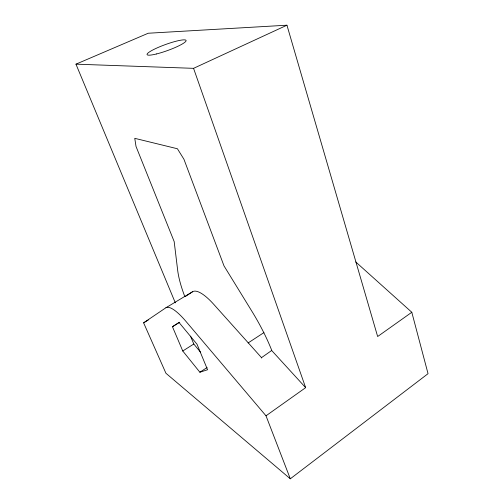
<?xml version="1.0" encoding="UTF-8"?>
<svg xmlns="http://www.w3.org/2000/svg" width="504" height="504" viewBox="0 0 504 504"><rect width="100%" height="100%" fill="white"/><g stroke="black" fill="none" stroke-linecap="round" stroke-linejoin="round"><path stroke-width="0.76" d="M290.304 478.8L266.005 415.806L186.052 321.489A46.796 11.743 58.5 0 0 165.803 307.824L143.608 322.831L165.929 373.256L290.304 478.8L428.041 373.678L411.806 312.272L355.761 261.954M266.005 415.806L305.651 387.652L193.561 68.336L75.959 64.165L175.329 302.847M411.806 312.272L377.647 336.527L286.946 25.2L148.22 33.239L75.959 64.165M261.696 358.086A87.847 25.584 58.2 0 0 261.513 357.638L271.763 350.444A87.299 26.668 58.1 0 0 252.069 311.56L224.003 265.892L183.935 159.245L177.421 148.756L134.763 138.335L136.023 146.456L174.176 241.58L177.647 270.106A87.299 26.668 58.1 0 0 184.792 296.516M185.283 296.591L192.478 291.803A46.028 13.35 58.2 0 1 213.791 304.385L261.513 357.638M248.132 342.947L263.938 332.596M172.45 326.724L179.002 322.447L197.02 344.232L207.572 369.747L199.88 372.229L182.763 351.005L172.45 326.724L179.752 322.232M199.88 372.229L207.1 367.511M182.763 351.005L193.801 344.011L190.543 336.174M143.608 322.831L148.283 320.021M165.929 307.742L192.616 291.715M193.561 68.336L286.946 25.2M271.864 350.696L305.651 387.652M193.801 344.011L200.693 352.384M156.46 53.966A20.733 3.175 -19.9 0 0 186.108 40.704A20.733 3.175 -19.9 0 0 157.191 47.867A20.733 3.175 -19.9 0 0 156.46 53.966"/></g></svg>
